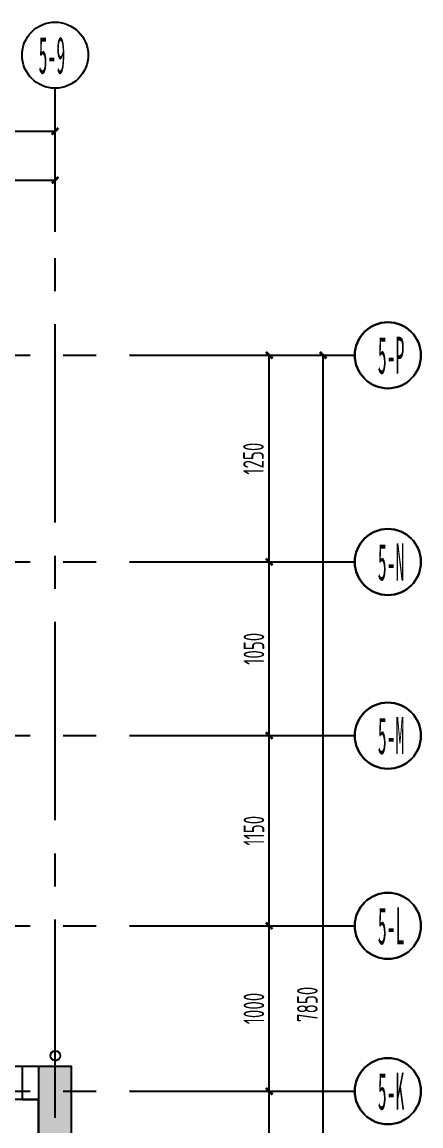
# Model space of a CAD drawing. Header units: millimetres. Extents: x -187744 to 2148, y -49419 to 6550.
# Drawn here: x -23293 to -20879, y -11921 to -5247 of the extents above; entities that cross this region are included whole.
import ezdxf
from ezdxf.enums import TextEntityAlignment as Align

# ---------------------------------------------------------------- set-up
doc = ezdxf.new("R2010")
doc.units = ezdxf.units.MM
doc.header["$LTSCALE"] = 1000
doc.header["$MEASUREMENT"] = 0
doc.linetypes.add('DASHED2', pattern=[0.375, 0.25, -0.125])
doc.linetypes.add('M-CENTER', pattern=[1.8, 1.2, -0.2, 0.2, -0.2])
doc.layers.get('Defpoints').update_dxf_attribs({"color": 136})
for name, color, linetype in [('0w-梁1', 4, 'DASHED2'), ('1#f35层以上墙柱-col_建筑$0$1#f35层以上墙柱-col$0$Col_1#_2F$0$0q-柱0', 3, 'Continuous'), ('1#f35层以上墙柱-col_建筑$0$1#f35层以上墙柱-col$0$Col_1#_2F$0$0q-柱填充', 251, 'Continuous'), ('A-AXIS', 150, 'Continuous'), ('A-DIM', 44, 'Continuous'), ('AXIS', 150, 'Continuous'), ('AXIS_TEXT', 50, 'Continuous'), ('B1户型$0$K_EQUIPMENT', 6, 'Continuous'), ('B1户型$0$WALL', 2, 'Continuous'), ('DOTE', 138, 'M-CENTER'), ('WALL', 160, 'Continuous'), ('轴字', 7, 'Continuous')]:
    doc.layers.add(name, color=color, linetype=linetype)
doc.styles.add('COMPLEX', font='COMPLEX')
doc.styles.add('H-DIM', font='archs.shx', dxfattribs={"width": 0.7})
doc.styles.add('S-黑体', font='simhei.ttf')
doc.dimstyles.new('H_DIM_1', dxfattribs={"dimscale": 0, "dimtxt": 2.5, "dimasz": 0.8, "dimexe": 2, "dimexo": 1.5, "dimgap": 0.6, "dimtad": 1, "dimdec": 0, "dimzin": 12, "dimdsep": 46, "dimtxsty": 'H-DIM', "dimblk": 'ARCHTICK', "dimcen": 0.125, "dimclrd": 44, "dimclre": 44, "dimclrt": 50, "dimadec": 0, "dimazin": 0, "dimtfac": 1, "dimtdec": 0, "dimtix": 1, "dimtmove": 2, "dimatfit": 3, "dimldrblk": 'ARCHTICK', "dimfxl": 1, "dimtvp": 1, "dimtolj": 1, "dimtzin": 0, "dimarcsym": 0})

# ---------------------------------------------------------------- blocks, each defined once
blk = doc.blocks.new('_ArchTick')
at = {"color": 0, "linetype": 'ByBlock', "const_width": 0.4}
blk.add_lwpolyline([(-0.5, -0.5), (0.5, 0.5)], dxfattribs=at)
blk = doc.blocks.new('*D58')
at = {"layer": 'A-DIM', "color": 44, "lineweight": -2, "transparency": 16777216}
for p, q in [((-5792.1, 4647.4), (-5792.1, 5279.2)), ((5607.9, 4647.4), (5607.9, 5279.2)), ((-5792.1, 5179.2), (5607.9, 5179.2))]:
    blk.add_line(p, q, dxfattribs=at)
at = {"layer": 'Defpoints', "color": 0, "transparency": 16777216}
for p in [(5607.9, 5179.2), (-5792.1, 4572.4), (5607.9, 4572.4)]:
    blk.add_point(p, dxfattribs=at)
at = {"layer": 'A-DIM', "color": 44, "lineweight": -2, "transparency": 16777216, "xscale": 40, "yscale": 40, "zscale": 40, "rotation": 180}
blk.add_blockref('_ArchTick', (-5792.1, 5179.2), dxfattribs=at)
at = {"layer": 'A-DIM', "color": 44, "lineweight": -2, "transparency": 16777216, "xscale": 40, "yscale": 40, "zscale": 40}
blk.add_blockref('_ArchTick', (5607.9, 5179.2), dxfattribs=at)
at = {"layer": 'A-DIM', "color": 50, "transparency": 16777216, "insert": (-92.1, 5276.9), "char_height": 125, "attachment_point": 5, "style": 'H-DIM'}
blk.add_mtext('\\A1;11400', dxfattribs=at)
blk = doc.blocks.new('*D53')
at = {"layer": 'A-DIM', "color": 44, "lineweight": -2, "transparency": 16777216}
for p, q in [((4607.9, 4647.4), (4607.9, 4984)), ((5607.9, 4647.4), (5607.9, 4984)), ((4607.9, 4884), (5607.9, 4884))]:
    blk.add_line(p, q, dxfattribs=at)
at = {"layer": 'Defpoints', "color": 0, "transparency": 16777216}
for p in [(5607.9, 4884), (4607.9, 4572.4), (5607.9, 4572.4)]:
    blk.add_point(p, dxfattribs=at)
at = {"layer": 'A-DIM', "color": 44, "lineweight": -2, "transparency": 16777216, "xscale": 40, "yscale": 40, "zscale": 40, "rotation": 180}
blk.add_blockref('_ArchTick', (4607.9, 4884), dxfattribs=at)
at = {"layer": 'A-DIM', "color": 44, "lineweight": -2, "transparency": 16777216, "xscale": 40, "yscale": 40, "zscale": 40}
blk.add_blockref('_ArchTick', (5607.9, 4884), dxfattribs=at)
at = {"layer": 'A-DIM', "color": 50, "transparency": 16777216, "insert": (5107.9, 4976.5), "char_height": 125, "attachment_point": 5, "style": 'H-DIM'}
blk.add_mtext('\\A1;1000', dxfattribs=at)
blk = doc.blocks.new('_AXISO')
blk.add_circle((0, 0), 0.5)
at = {"layer": 'AXIS_TEXT', "style": 'COMPLEX', "width": 1.041667}
blk.add_attdef('A', text='', height=0.56, dxfattribs=at).set_placement((-0.25, -0.28), (0.25, -0.28), align=Align.FIT)
blk = doc.blocks.new('*D44')
at = {"layer": 'A-DIM', "color": 44, "lineweight": -2, "transparency": 16777216}
for p, q in [((6700.8, 3825.1), (7329.1, 3825.1)), ((7229.1, -4024.9), (7229.1, 3825.1)), ((6700.8, -4024.9), (7329.1, -4024.9))]:
    blk.add_line(p, q, dxfattribs=at)
at = {"layer": 'Defpoints', "color": 0, "transparency": 16777216}
for p in [(6625.8, 3825.1), (7229.1, 3825.1), (6625.8, -4024.9)]:
    blk.add_point(p, dxfattribs=at)
at = {"layer": 'A-DIM', "color": 44, "lineweight": -2, "transparency": 16777216, "xscale": 40, "yscale": 40, "zscale": 40}
for p, rotation in [((7229.1, 3825.1), 90), ((7229.1, -4024.9), 270)]:
    blk.add_blockref('_ArchTick', p, dxfattribs=dict(at, rotation=rotation))
at = {"layer": 'A-DIM', "color": 50, "transparency": 16777216, "insert": (7134, -99.9), "char_height": 125, "attachment_point": 5, "rotation": 90, "style": 'H-DIM'}
blk.add_mtext('\\A1;7850', dxfattribs=at)
blk = doc.blocks.new('*D41')
at = {"layer": 'A-DIM', "color": 44, "lineweight": -2, "transparency": 16777216}
for p, q in [((6700.8, -624.9), (7003.1, -624.9)), ((6903.1, -1324.9), (6903.1, -624.9)), ((6700.8, -1324.9), (7003.1, -1324.9))]:
    blk.add_line(p, q, dxfattribs=at)
at = {"layer": 'Defpoints', "color": 0, "transparency": 16777216}
for p in [(6625.8, -624.9), (6903.1, -624.9), (6625.8, -1324.9)]:
    blk.add_point(p, dxfattribs=at)
at = {"layer": 'A-DIM', "color": 44, "lineweight": -2, "transparency": 16777216, "xscale": 40, "yscale": 40, "zscale": 40}
for p, rotation in [((6903.1, -624.9), 90), ((6903.1, -1324.9), 270)]:
    blk.add_blockref('_ArchTick', p, dxfattribs=dict(at, rotation=rotation))
at = {"layer": 'A-DIM', "color": 50, "transparency": 16777216, "insert": (6808, -974.9), "char_height": 125, "attachment_point": 5, "rotation": 90, "style": 'H-DIM'}
blk.add_mtext('\\A1;700', dxfattribs=at)
blk = doc.blocks.new('*D40')
at = {"layer": 'A-DIM', "color": 44, "lineweight": -2, "transparency": 16777216}
for p, q in [((6700.8, 375.1), (7003.1, 375.1)), ((6903.1, -624.9), (6903.1, 375.1)), ((6700.8, -624.9), (7003.1, -624.9))]:
    blk.add_line(p, q, dxfattribs=at)
at = {"layer": 'Defpoints', "color": 0, "transparency": 16777216}
for p in [(6625.8, 375.1), (6903.1, 375.1), (6625.8, -624.9)]:
    blk.add_point(p, dxfattribs=at)
at = {"layer": 'A-DIM', "color": 44, "lineweight": -2, "transparency": 16777216, "xscale": 40, "yscale": 40, "zscale": 40}
for p, rotation in [((6903.1, 375.1), 90), ((6903.1, -624.9), 270)]:
    blk.add_blockref('_ArchTick', p, dxfattribs=dict(at, rotation=rotation))
at = {"layer": 'A-DIM', "color": 50, "transparency": 16777216, "insert": (6810.6, -124.9), "char_height": 125, "attachment_point": 5, "rotation": 90, "style": 'H-DIM'}
blk.add_mtext('\\A1;1000', dxfattribs=at)
blk = doc.blocks.new('*D39')
at = {"layer": 'A-DIM', "color": 44, "lineweight": -2, "transparency": 16777216}
for p, q in [((6700.8, 1525.1), (7003.1, 1525.1)), ((6903.1, 375.1), (6903.1, 1525.1)), ((6700.8, 375.1), (7003.1, 375.1))]:
    blk.add_line(p, q, dxfattribs=at)
at = {"layer": 'Defpoints', "color": 0, "transparency": 16777216}
for p in [(6625.8, 1525.1), (6903.1, 1525.1), (6625.8, 375.1)]:
    blk.add_point(p, dxfattribs=at)
at = {"layer": 'A-DIM', "color": 44, "lineweight": -2, "transparency": 16777216, "xscale": 40, "yscale": 40, "zscale": 40}
for p, rotation in [((6903.1, 1525.1), 90), ((6903.1, 375.1), 270)]:
    blk.add_blockref('_ArchTick', p, dxfattribs=dict(at, rotation=rotation))
at = {"layer": 'A-DIM', "color": 50, "transparency": 16777216, "insert": (6810.6, 950.1), "char_height": 125, "attachment_point": 5, "rotation": 90, "style": 'H-DIM'}
blk.add_mtext('\\A1;1150', dxfattribs=at)
blk = doc.blocks.new('*D38')
at = {"layer": 'A-DIM', "color": 44, "lineweight": -2, "transparency": 16777216}
for p, q in [((6700.8, 2575.1), (7003.1, 2575.1)), ((6903.1, 1525.1), (6903.1, 2575.1)), ((6700.8, 1525.1), (7003.1, 1525.1))]:
    blk.add_line(p, q, dxfattribs=at)
at = {"layer": 'Defpoints', "color": 0, "transparency": 16777216}
for p in [(6625.8, 2575.1), (6903.1, 2575.1), (6625.8, 1525.1)]:
    blk.add_point(p, dxfattribs=at)
at = {"layer": 'A-DIM', "color": 44, "lineweight": -2, "transparency": 16777216, "xscale": 40, "yscale": 40, "zscale": 40}
for p, rotation in [((6903.1, 2575.1), 90), ((6903.1, 1525.1), 270)]:
    blk.add_blockref('_ArchTick', p, dxfattribs=dict(at, rotation=rotation))
at = {"layer": 'A-DIM', "color": 50, "transparency": 16777216, "insert": (6810.6, 2050.1), "char_height": 125, "attachment_point": 5, "rotation": 90, "style": 'H-DIM'}
blk.add_mtext('\\A1;1050', dxfattribs=at)
blk = doc.blocks.new('*D37')
at = {"layer": 'A-DIM', "color": 44, "lineweight": -2, "transparency": 16777216}
for p, q in [((6700.8, 3825.1), (7003.1, 3825.1)), ((6903.1, 2575.1), (6903.1, 3825.1)), ((6700.8, 2575.1), (7003.1, 2575.1))]:
    blk.add_line(p, q, dxfattribs=at)
at = {"layer": 'Defpoints', "color": 0, "transparency": 16777216}
for p in [(6625.8, 3825.1), (6903.1, 3825.1), (6625.8, 2575.1)]:
    blk.add_point(p, dxfattribs=at)
at = {"layer": 'A-DIM', "color": 44, "lineweight": -2, "transparency": 16777216, "xscale": 40, "yscale": 40, "zscale": 40}
for p, rotation in [((6903.1, 3825.1), 90), ((6903.1, 2575.1), 270)]:
    blk.add_blockref('_ArchTick', p, dxfattribs=dict(at, rotation=rotation))
at = {"layer": 'A-DIM', "color": 50, "transparency": 16777216, "insert": (6808, 3200.1), "char_height": 125, "attachment_point": 5, "rotation": 90, "style": 'H-DIM'}
blk.add_mtext('\\A1;1250', dxfattribs=at)
blk = doc.blocks.new('B1柱子')
at = {"layer": '1#f35层以上墙柱-col_建筑$0$1#f35层以上墙柱-col$0$Col_1#_2F$0$0q-柱填充'}
h = blk.add_hatch(color=256, dxfattribs=at)
h.dxf.hatch_style = 1
h.paths.add_polyline_path([(624891.3, 93134.5), (624891.5, 92934.2), (624891.3, 92934.2), (624891.3, 91334.2), (625091.3, 91334.4), (625091.3, 94034.4), (625841.3, 94034.4), (625841.3, 94234.4), (625091.3, 94234.4), (625091.3, 94934.4), (624891.3, 94934.4)])
at = {"layer": 'WALL'}
blk.add_lwpolyline([(624891.3, 93134.5), (624891.5, 92934.2), (624891.3, 92934.2), (624891.3, 91334.2), (625091.3, 91334.4), (625091.3, 94034.4), (625841.3, 94034.4), (625841.3, 94234.4), (625091.3, 94234.4), (625091.3, 94934.4), (624891.3, 94934.4), (624891.3, 93134.5)], close=True, dxfattribs=at)
blk = doc.blocks.new('liang00000000')
at = {"layer": '0w-梁1', "linetype": 'DASHED2'}
for p, q in [((4078148.2, -1397705.3), (4077348.2, -1397705.3)), ((4078148.2, -1397905.3), (4077348.2, -1397905.3))]:
    blk.add_line(p, q, dxfattribs=at)
blk = doc.blocks.new('QBLOCK2019073115112111')
for centre in [(5607.9, 5639.8), (5607.9, 5639.8), (7621.1, 3825.1), (7621.1, 3825.1), (7621.1, 2575.1), (7621.1, 2575.1), (7621.1, 1525.1), (7621.1, 1525.1), (7621.1, 375.1), (7621.1, 375.1), (7621.1, -624.9), (7621.1, -624.9)]:
    blk.add_circle(centre, 200)
at = {"layer": 'AXIS'}
for p, q in [((5607.9, 4572.4), (5607.9, 5439.8)), ((6625.8, 3825.1), (7421.1, 3825.1)), ((6625.8, 2575.1), (7421.1, 2575.1)), ((6625.8, 1525.1), (7421.1, 1525.1)), ((6625.8, 375.1), (7421.1, 375.1)), ((6625.8, -624.9), (7421.1, -624.9))]:
    blk.add_line(p, q, dxfattribs=at)
at = {"layer": 'DOTE'}
for p, q in [((5607.9, -4386.9), (5607.9, 4572.4)), ((-6542.9, 3825.1), (6625.8, 3825.1)), ((-6542.9, 2575.1), (6625.8, 2575.1)), ((-6542.9, 1525.1), (6625.8, 1525.1)), ((-6542.9, 375.1), (6625.8, 375.1)), ((-6542.9, -624.9), (6625.8, -624.9))]:
    blk.add_line(p, q, dxfattribs=at)
at = {"layer": 'A-AXIS'}
ref = blk.add_blockref('_AXISO', (5607.9, 5639.8), dxfattribs=dict(at, xscale=400, yscale=400, zscale=400))
ref.add_attrib('A', '5-9', dxfattribs={"layer": '轴字', "color": 2, "height": 224, "style": 'S-黑体', "width": 0.333659}).set_placement((5507.9, 5527.8), (5669.2, 5527.8), align=Align.FIT)
ref = blk.add_blockref('_AXISO', (7621.1, 3825.1), dxfattribs=dict(at, xscale=-400, yscale=400, zscale=400))
ref.add_attrib('A', '5-P', dxfattribs={"layer": '轴字', "color": 2, "height": 224, "style": 'S-黑体', "width": 0.333659}).set_placement((7559.9, 3713.1), (7721.1, 3713.1), align=Align.FIT)
ref = blk.add_blockref('_AXISO', (7621.1, 2575.1), dxfattribs=dict(at, xscale=-400, yscale=400, zscale=400))
ref.add_attrib('A', '5-N', dxfattribs={"layer": '轴字', "color": 2, "height": 224, "style": 'S-黑体', "width": 0.333659}).set_placement((7559.9, 2463.1), (7721.1, 2463.1), align=Align.FIT)
ref = blk.add_blockref('_AXISO', (7621.1, 1525.1), dxfattribs=dict(at, xscale=-400, yscale=400, zscale=400))
ref.add_attrib('A', '5-M', dxfattribs={"layer": '轴字', "color": 2, "height": 224, "style": 'S-黑体', "width": 0.333659}).set_placement((7559.9, 1413.1), (7721.1, 1413.1), align=Align.FIT)
ref = blk.add_blockref('_AXISO', (7621.1, 375.1), dxfattribs=dict(at, xscale=-400, yscale=400, zscale=400))
ref.add_attrib('A', '5-L', dxfattribs={"layer": '轴字', "color": 2, "height": 224, "style": 'S-黑体', "width": 0.333659}).set_placement((7559.9, 263.1), (7721.1, 263.1), align=Align.FIT)
ref = blk.add_blockref('_AXISO', (7621.1, -624.9), dxfattribs=dict(at, xscale=-400, yscale=400, zscale=400))
ref.add_attrib('A', '5-K', dxfattribs={"layer": '轴字', "color": 2, "height": 224, "style": 'S-黑体', "width": 0.333659}).set_placement((7559.9, -736.9), (7721.1, -736.9), align=Align.FIT)
at = {"layer": 'AXIS_TEXT', "style": 'COMPLEX', "width": 1.041667}
for p, p2 in [((-5892.1, 5527.8), (-5692.1, 5527.8)), ((-5892.1, 5527.8), (-5692.1, 5527.8)), ((-5192.1, 5527.8), (-4992.1, 5527.8)), ((-5192.1, 5527.8), (-4992.1, 5527.8)), ((-3492.1, 5527.8), (-3292.1, 5527.8)), ((-3492.1, 5527.8), (-3292.1, 5527.8)), ((-2592.1, 5527.8), (-2392.1, 5527.8)), ((-2592.1, 5527.8), (-2392.1, 5527.8)), ((-192.1, 5527.8), (7.9, 5527.8)), ((-192.1, 5527.8), (7.9, 5527.8)), ((2707.9, 5527.8), (2907.9, 5527.8)), ((2707.9, 5527.8), (2907.9, 5527.8)), ((4507.9, 5527.8), (4707.9, 5527.8)), ((4507.9, 5527.8), (4707.9, 5527.8)), ((5507.9, 5527.8), (5707.9, 5527.8)), ((5507.9, 5527.8), (5707.9, 5527.8)), ((-7660.5, 3713.1), (-7460.5, 3713.1)), ((-7660.5, 3713.1), (-7460.5, 3713.1)), ((7521.1, 3713.1), (7521.6, 3713.1)), ((7521.1, 3713.1), (7521.6, 3713.1)), ((-7660.5, 2463.1), (-7460.5, 2463.1)), ((-7660.5, 2463.1), (-7460.5, 2463.1)), ((7521.1, 2463.1), (7521.6, 2463.1)), ((7521.1, 2463.1), (7521.6, 2463.1)), ((-7660.5, 1413.1), (-7460.5, 1413.1)), ((-7660.5, 1413.1), (-7460.5, 1413.1)), ((7521.1, 1413.1), (7521.6, 1413.1)), ((7521.1, 1413.1), (7521.6, 1413.1)), ((-7660.5, 263.1), (-7460.5, 263.1)), ((-7660.5, 263.1), (-7460.5, 263.1)), ((7521.1, 263.1), (7521.6, 263.1)), ((7521.1, 263.1), (7521.6, 263.1)), ((-7660.5, -736.9), (-7460.5, -736.9)), ((-7660.5, -736.9), (-7460.5, -736.9)), ((7521.1, -736.9), (7521.6, -736.9)), ((7521.1, -736.9), (7521.6, -736.9)), ((-7660.5, -1436.9), (-7460.5, -1436.9)), ((-7660.5, -1436.9), (-7460.5, -1436.9)), ((7521.1, -1436.9), (7521.6, -1436.9)), ((7521.1, -1436.9), (7521.6, -1436.9)), ((-7660.5, -2536.9), (-7460.5, -2536.9)), ((-7660.5, -2536.9), (-7460.5, -2536.9)), ((7521.1, -2536.9), (7521.6, -2536.9)), ((7521.1, -2536.9), (7521.6, -2536.9)), ((-7660.5, -4136.9), (-7460.5, -4136.9)), ((-7660.5, -4136.9), (-7460.5, -4136.9)), ((7521.1, -4136.9), (7521.6, -4136.9)), ((7521.1, -4136.9), (7521.6, -4136.9)), ((-5892.1, -5349.9), (-5891.6, -5349.9)), ((-5892.1, -5349.9), (-5891.6, -5349.9)), ((-5192.1, -5349.9), (-5191.6, -5349.9)), ((-5192.1, -5349.9), (-5191.6, -5349.9)), ((-3492.1, -5351.1), (-3491.6, -5351.1)), ((-3492.1, -5351.1), (-3491.6, -5351.1)), ((-2592.1, -5349.9), (-2591.6, -5349.9)), ((-2592.1, -5349.9), (-2591.6, -5349.9)), ((-192.1, -5349.9), (-191.6, -5349.9)), ((-192.1, -5349.9), (-191.6, -5349.9)), ((2707.9, -5349.9), (2708.4, -5349.9)), ((2707.9, -5349.9), (2708.4, -5349.9)), ((4507.9, -5349.9), (4508.4, -5349.9)), ((4507.9, -5349.9), (4508.4, -5349.9)), ((5507.9, -5349.9), (5508.4, -5349.9)), ((5507.9, -5349.9), (5508.4, -5349.9))]:
    blk.add_attdef('A', text='', height=224, dxfattribs=at).set_placement(p, p2, align=Align.FIT)
at = {"layer": 'A-DIM'}
for p1, p2, distance, picture, middle in [((-5792.1, 4572.4), (5607.9, 4572.4), 606.7, '*D58', (-92.1, 5276.9)), ((4607.9, 4572.4), (5607.9, 4572.4), 311.6, '*D53', (5107.9, 4976.5)), ((6625.8, -4024.9), (6625.8, 3825.1), -603.3, '*D44', (7134, -99.9)), ((6625.8, 2575.1), (6625.8, 3825.1), -277.3, '*D37', (6808, 3200.1)), ((6625.8, 1525.1), (6625.8, 2575.1), -277.3, '*D38', (6810.6, 2050.1)), ((6625.8, 375.1), (6625.8, 1525.1), -277.3, '*D39', (6810.6, 950.1)), ((6625.8, -624.9), (6625.8, 375.1), -277.3, '*D40', (6810.6, -124.9)), ((6625.8, -1324.9), (6625.8, -624.9), -277.3, '*D41', (6808, -974.9))]:
    dim = blk.add_aligned_dim(p1=p1, p2=p2, distance=distance, dimstyle='H_DIM_1', override={"dimscale": 50}, dxfattribs=at)
    dim.commit()
    dim.dimension.update_dxf_attribs({"geometry": picture, "text_midpoint": middle})

msp = doc.modelspace()

# ---------------------------------------------------------------- hatches: boundary and pattern name
at = {"layer": '1#f35层以上墙柱-col_建筑$0$1#f35层以上墙柱-col$0$Col_1#_2F$0$0q-柱填充'}
h = msp.add_hatch(color=256, dxfattribs=at)
h.dxf.hatch_style = 1
h.paths.add_polyline_path([(-23192.5, -13361.4), (-23192.4, -13561.6), (-23192.5, -13561.6), (-23192.5, -15161.6), (-22992.5, -15161.5), (-22992.5, -12461.5), (-22242.5, -12461.5), (-22242.5, -12261.5), (-22992.5, -12261.5), (-22992.5, -11561.5), (-23192.5, -11561.4)])

# ---------------------------------------------------------------- linework, layer by layer
at = {"layer": '1#f35层以上墙柱-col_建筑$0$1#f35层以上墙柱-col$0$Col_1#_2F$0$0q-柱0'}
msp.add_lwpolyline([(-23192.5, -13361.4), (-23192.4, -13561.6), (-23192.5, -13561.6), (-23192.5, -15161.6), (-22992.5, -15161.5), (-22992.5, -12461.5), (-22242.5, -12461.5), (-22242.5, -12261.5), (-22992.5, -12261.5), (-22992.5, -11561.5), (-23192.5, -11561.4), (-23192.5, -13361.4)], close=True, dxfattribs=at)
at = {"layer": 'B1户型$0$K_EQUIPMENT'}
msp.add_circle((-23091.3, -11497.4), 29.7, dxfattribs=at)
at = {"layer": 'B1户型$0$WALL'}
for p, q in [((-22992.5, -11561.5), (-23292.5, -11561.5)), ((-23292.5, -11561.5), (-23292.5, -11761.5)), ((-22992.5, -13461.5), (-22992.5, -11561.5)), ((-23292.5, -11761.5), (-23192.5, -11761.5)), ((-23192.5, -13361.5), (-23192.5, -11761.5))]:
    msp.add_line(p, q, dxfattribs=at)

# ---------------------------------------------------------------- block references
msp.add_blockref('B1柱子', (-648083.9, -106495.8))
at = {"layer": '0w-梁1'}
msp.add_blockref('liang00000000', (-4101340.7, 1386143.9), dxfattribs=at)
at = {"layer": 'A-AXIS'}
msp.add_blockref('QBLOCK2019073115112111', (-28700.4, -11086.6), dxfattribs=at)

doc.saveas('drawing.dxf')
